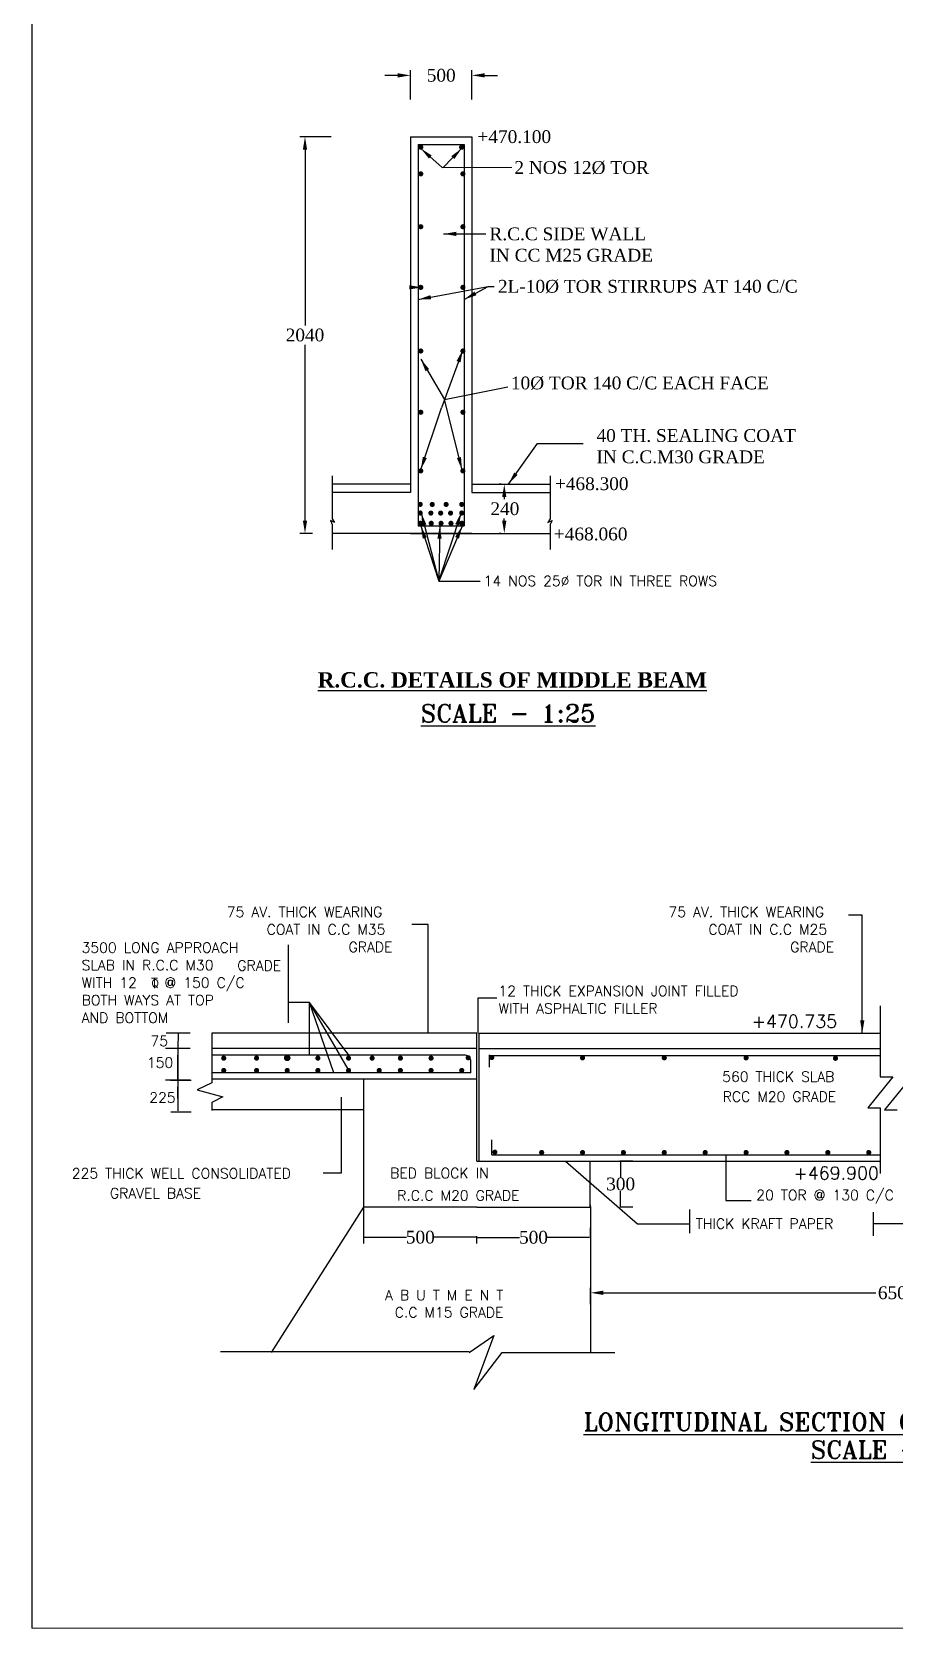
# Model space of a CAD drawing. Header units: millimetres. Extents: x 80 to 6605, y -565 to 2491.
# Drawn here: x 5589.1 to 5758, y -564.6 to -252.3 of the extents above; entities that cross this region are included whole.
import ezdxf

# ---------------------------------------------------------------- set-up
doc = ezdxf.new("R2010")
doc.units = ezdxf.units.MM
doc.layers.add('border', color=7, linetype='Continuous')
doc.styles.add('ROMANS', font='romans.shx', dxfattribs={"height": 2.5})
doc.styles.add('ROMANT', font='romant')
doc.styles.add('SIMPLEX', font='simplex.shx')
doc.styles.get("Standard").update_dxf_attribs({"font": 'times.ttf', "height": 2.5})
doc.styles.add('TNR_2.5', font='times.ttf', dxfattribs={"height": 2.5})
doc.dimstyles.new('ISO-25', dxfattribs={"dimtxt": 2.5, "dimasz": 2.5, "dimexe": 1.25, "dimexo": 0.625, "dimtad": 1, "dimlfac": 25, "dimtxsty": 'Standard', "dimcen": 2.5, "dimadec": 0, "dimazin": 0, "dimtfac": 1, "dimtmove": 0, "dimatfit": 3, "dimfxl": 1, "dimarcsym": 0})
doc.dimstyles.get("Standard").update_dxf_attribs({"dimtxt": 0.18, "dimasz": 0.18, "dimexe": 0.18, "dimexo": 0.0625, "dimgap": 0.09, "dimtad": 0, "dimtih": 1, "dimtoh": 1, "dimdec": 4, "dimzin": 0, "dimdsep": 46, "dimtxsty": 'Standard', "dimcen": 0.09, "dimadec": 0, "dimazin": 0, "dimtfac": 1, "dimtdec": 4, "dimtofl": 0, "dimtmove": 0, "dimatfit": 3, "dimfxl": 1, "dimtolj": 1, "dimtzin": 0, "dimarcsym": 0})
doc.dimstyles.new('STYLE_ESH', dxfattribs={"dimtxt": 2.5, "dimasz": 2.5, "dimexe": 1, "dimexo": 0.625, "dimtad": 0, "dimtih": 1, "dimtoh": 1, "dimdec": 0, "dimlfac": 100, "dimzin": 9, "dimdsep": 46, "dimtxsty": 'TNR_2.5', "dimcen": 2.5, "dimadec": 0, "dimazin": 2, "dimtfac": 1, "dimtdec": 0, "dimtofl": 0, "dimtmove": 2, "dimatfit": 3, "dimfxl": 1, "dimarcsym": 0})

# ---------------------------------------------------------------- blocks, each defined once
blk = doc.blocks.new('*D160')
at = {"color": 0, "lineweight": -2, "transparency": 16777216}
for p, q in [((5698.33, -486.25), (5698.33, -488.31)), ((5676.18, -488.14), (5676.18, -488.31)), ((5676.36, -488.13), (5684.55, -488.13)), ((5698.15, -488.13), (5689.96, -488.13))]:
    blk.add_line(p, q, dxfattribs=at)
at = {"color": 0, "transparency": 16777216}
for points in [[(5676.36, -488.1), (5676.36, -488.16), (5676.18, -488.13)], [(5698.15, -488.1), (5698.15, -488.16), (5698.33, -488.13)]]:
    blk.add_solid(points, dxfattribs=at)
at = {"layer": 'Defpoints', "color": 0, "transparency": 16777216}
for p in [(5698.33, -486.19), (5676.18, -488.07), (5698.33, -488.13)]:
    blk.add_point(p, dxfattribs=at)
at = {"color": 0, "transparency": 16777216, "insert": (5687.26, -488.13), "char_height": 2.5, "attachment_point": 5}
blk.add_mtext('\\A1;500', dxfattribs=at)
blk = doc.blocks.new('*D161')
at = {"color": 0, "lineweight": -2, "transparency": 16777216}
for p, q in [((5654.04, -489.32), (5654.04, -487.92)), ((5654.22, -488.1), (5662.4, -488.1)), ((5676, -488.1), (5667.81, -488.1)), ((5676.18, -489.32), (5676.18, -487.92))]:
    blk.add_line(p, q, dxfattribs=at)
at = {"color": 0, "transparency": 16777216}
for points in [[(5654.22, -488.07), (5654.22, -488.13), (5654.04, -488.1)], [(5676, -488.07), (5676, -488.13), (5676.18, -488.1)]]:
    blk.add_solid(points, dxfattribs=at)
at = {"layer": 'Defpoints', "color": 0, "transparency": 16777216}
for p in [(5654.04, -488.1), (5654.04, -489.38), (5676.18, -489.38)]:
    blk.add_point(p, dxfattribs=at)
at = {"color": 0, "transparency": 16777216, "insert": (5665.11, -488.1), "char_height": 2.5, "attachment_point": 5}
blk.add_mtext('\\A1;500', dxfattribs=at)
blk = doc.blocks.new('*D162')
at = {"color": 0, "lineweight": -2, "transparency": 16777216}
for p, q in [((5706.72, -473.2), (5704.13, -473.2)), ((5704.31, -473.38), (5704.31, -476.33)), ((5704.31, -482.02), (5704.31, -479.06)), ((5706.72, -482.2), (5704.13, -482.2))]:
    blk.add_line(p, q, dxfattribs=at)
at = {"color": 0, "transparency": 16777216}
for points in [[(5704.28, -473.38), (5704.34, -473.38), (5704.31, -473.2)], [(5704.28, -482.02), (5704.34, -482.02), (5704.31, -482.2)]]:
    blk.add_solid(points, dxfattribs=at)
at = {"layer": 'Defpoints', "color": 0, "transparency": 16777216}
for p in [(5704.31, -473.2), (5706.78, -473.2), (5706.78, -482.2)]:
    blk.add_point(p, dxfattribs=at)
at = {"color": 0, "transparency": 16777216, "insert": (5704.31, -477.7), "char_height": 2.5, "attachment_point": 5}
blk.add_mtext('\\A1;300', dxfattribs=at)
blk = doc.blocks.new('*D261')
at = {"color": 0, "lineweight": -2, "transparency": 16777216}
for p, q in [((5647.7, -272.8), (5641.55, -272.8)), ((5642.55, -275.3), (5642.55, -309.7)), ((5642.55, -347.9), (5642.55, -313.49)), ((5644, -350.4), (5641.55, -350.4))]:
    blk.add_line(p, q, dxfattribs=at)
at = {"color": 0, "transparency": 16777216}
for points in [[(5642.13, -275.3), (5642.96, -275.3), (5642.55, -272.8)], [(5642.13, -347.9), (5642.96, -347.9), (5642.55, -350.4)]]:
    blk.add_solid(points, dxfattribs=at)
at = {"layer": 'Defpoints', "color": 0, "transparency": 16777216}
for p in [(5648.32, -272.8), (5642.55, -350.4), (5644.62, -350.4)]:
    blk.add_point(p, dxfattribs=at)
at = {"color": 0, "transparency": 16777216, "insert": (5642.55, -311.6), "char_height": 2.5, "attachment_point": 5, "style": 'TNR_2.5'}
blk.add_mtext('2040', dxfattribs=at)
blk = doc.blocks.new('*D260')
at = {"color": 0, "lineweight": -2, "transparency": 16777216}
for p, q in [((5680.92, -340.8), (5680.54, -340.8)), ((5681.54, -343.3), (5681.54, -343.69)), ((5681.54, -347.9), (5681.54, -347.49)), ((5680.92, -350.4), (5680.54, -350.4))]:
    blk.add_line(p, q, dxfattribs=at)
at = {"color": 0, "transparency": 16777216}
for points in [[(5681.12, -343.3), (5681.96, -343.3), (5681.54, -340.8)], [(5681.12, -347.9), (5681.96, -347.9), (5681.54, -350.4)]]:
    blk.add_solid(points, dxfattribs=at)
at = {"layer": 'Defpoints', "color": 0, "transparency": 16777216}
for p in [(5681.54, -340.8), (5681.54, -350.4), (5681.54, -350.4)]:
    blk.add_point(p, dxfattribs=at)
at = {"color": 0, "transparency": 16777216, "insert": (5681.66, -345.59), "char_height": 2.5, "attachment_point": 5, "style": 'TNR_2.5'}
blk.add_mtext('240', dxfattribs=at)
blk = doc.blocks.new('*D259')
at = {"color": 0, "lineweight": -2, "transparency": 16777216}
for p, q in [((5660.7, -260.79), (5658.2, -260.79)), ((5663.2, -265.5), (5663.2, -259.79)), ((5675.2, -265.5), (5675.2, -259.79)), ((5677.7, -260.79), (5680.2, -260.79))]:
    blk.add_line(p, q, dxfattribs=at)
at = {"color": 0, "transparency": 16777216}
for points in [[(5660.7, -260.37), (5660.7, -261.21), (5663.2, -260.79)], [(5677.7, -260.37), (5677.7, -261.21), (5675.2, -260.79)]]:
    blk.add_solid(points, dxfattribs=at)
at = {"layer": 'Defpoints', "color": 0, "transparency": 16777216}
for p in [(5675.2, -260.79), (5663.2, -266.12), (5675.2, -266.12)]:
    blk.add_point(p, dxfattribs=at)
at = {"color": 0, "transparency": 16777216, "insert": (5669.2, -260.79), "char_height": 2.5, "attachment_point": 5, "style": 'TNR_2.5'}
blk.add_mtext('500', dxfattribs=at)
blk = doc.blocks.new('*D270')
at = {"color": 0, "lineweight": -2, "transparency": 16777216}
for p, q in [((5698.42, -501.2), (5698.42, -497.98)), ((5700.92, -498.98), (5754.25, -498.98)), ((5815.92, -498.98), (5762.59, -498.98)), ((5818.42, -501.2), (5818.42, -497.98))]:
    blk.add_line(p, q, dxfattribs=at)
at = {"color": 0, "transparency": 16777216}
for points in [[(5700.92, -498.56), (5700.92, -499.4), (5698.42, -498.98)], [(5815.92, -498.56), (5815.92, -499.4), (5818.42, -498.98)]]:
    blk.add_solid(points, dxfattribs=at)
at = {"layer": 'Defpoints', "color": 0, "transparency": 16777216}
for p in [(5818.42, -498.98), (5698.42, -501.83), (5818.42, -501.83)]:
    blk.add_point(p, dxfattribs=at)
at = {"color": 0, "transparency": 16777216, "insert": (5758.42, -498.98), "char_height": 2.5, "attachment_point": 5, "style": 'TNR_2.5'}
blk.add_mtext('6500', dxfattribs=at)

msp = doc.modelspace()

# ---------------------------------------------------------------- linework, layer by layer
at = {"color": 0}
for p, q in [((5589.115, 25.4283), (5589.115, -564.5717)), ((5663.1971, -272.79795), (5663.1971, -342.39795)), ((5663.1971, -272.79795), (5675.1971, -272.79795)), ((5664.6971, -274.29795), (5664.6971, -348.89795)), ((5664.6971, -274.29795), (5673.6971, -274.29795)), ((5673.6971, -274.29795), (5673.6971, -348.89795)), ((5675.1971, -272.79795), (5675.1971, -342.39795)), ((5647.8939, -339.11695), (5647.8939, -347.56319)), ((5690.50029, -339.11695), (5690.50029, -347.56319)), ((5663.1971, -340.79795), (5647.8939, -340.79795)), ((5663.1971, -342.39795), (5647.8939, -342.39795)), ((5675.1971, -340.79795), (5690.50029, -340.79795)), ((5675.1971, -342.39795), (5690.50029, -342.39795)), ((5647.50556, -347.89785), (5647.85933, -348.67534)), ((5648.31924, -348.2866), (5647.50556, -347.89785)), ((5647.85933, -348.67534), (5647.85933, -353.56971)), ((5647.8939, -347.56319), (5648.31924, -348.2866)), ((5664.6971, -348.89795), (5673.6971, -348.89795)), ((5690.50029, -347.56319), (5690.07495, -348.2866)), ((5690.07495, -348.2866), (5690.88863, -347.89785)), ((5690.88863, -347.89785), (5690.53486, -348.67534)), ((5690.53486, -348.67534), (5690.53486, -353.56971)), ((5675.1971, -350.39795), (5647.85933, -350.39795)), ((5663.1971, -350.39795), (5690.53486, -350.39795)), ((5639.28872, -446.13876), (5639.28872, -430.88048)), ((5755.11825, -442.82941), (5755.11825, -456.74483)), ((5620.06342, -448.1824), (5615.40217, -448.1824)), ((5617.7328, -448.1824), (5617.64309, -451.1824)), ((5624.29084, -448.1824), (5624.29084, -457.89351)), ((5676.17747, -448.1824), (5624.29084, -448.1824)), ((5676.17747, -473.19563), (5676.17747, -448.1824)), ((5676.65747, -473.19563), (5676.65747, -448.19563)), ((5676.65747, -448.19563), (5755.11825, -448.19563)), ((5620.06342, -451.1824), (5615.22276, -451.1824)), ((5617.64309, -451.1824), (5617.64309, -457.1706)), ((5676.17747, -451.1824), (5624.29084, -451.1824)), ((5673.97747, -452.51605), (5624.29084, -452.51605)), ((5676.65747, -451.19563), (5755.11825, -451.19563)), ((5678.62801, -454.86237), (5678.62801, -452.40083)), ((5678.65747, -452.54207), (5755.11825, -452.54207)), ((5674.97747, -455.9706), (5674.97747, -453.51605)), ((5620.11023, -457.37411), (5615.26957, -457.37411)), ((5616.25948, -457.37026), (5620.25717, -457.37026)), ((5624.29084, -457.89351), (5621.47418, -459.27132)), ((5674.97747, -455.9706), (5624.29084, -455.9706)), ((5676.17747, -457.1706), (5624.29084, -457.1706)), ((5654.03622, -489.3208), (5654.03622, -457.1706)), ((5757.60137, -456.74483), (5752.65274, -462.78742)), ((5755.11825, -456.74483), (5757.60137, -456.74483)), ((5760.90045, -457.11105), (5755.95183, -463.15364)), ((5621.47418, -459.27132), (5626.48752, -460.60776)), ((5626.48752, -460.60776), (5624.29084, -461.77643)), ((5624.29084, -461.77643), (5624.29084, -463.27949)), ((5616.30629, -463.56197), (5620.30398, -463.56197)), ((5654.03622, -463.1706), (5624.29084, -463.1706)), ((5752.65274, -462.78742), (5755.11825, -462.78742)), ((5755.11825, -462.78742), (5755.11825, -475.60504)), ((5755.95183, -463.15364), (5758.41733, -463.15364)), ((5679.12216, -471.99563), (5679.12216, -469.05977)), ((5676.17747, -473.19563), (5755.11825, -473.19563)), ((5676.65747, -473.19563), (5755.11825, -473.19563)), ((5679.12216, -471.99563), (5755.11825, -471.99563)), ((5698.33374, -482.19563), (5698.33374, -473.19563)), ((5653.98967, -482.19563), (5635.92261, -510.67508)), ((5676.17747, -482.19563), (5654.03622, -482.19563)), ((5676.17747, -482.19563), (5698.41733, -482.19563)), ((5717.87053, -487.31675), (5717.87053, -482.70568)), ((5753.7885, -487.82078), (5753.7885, -483.20971)), ((5674.63923, -510.67508), (5679.51424, -507.31964)), ((5679.51424, -507.31964), (5675.61423, -517.91725)), ((5626.02375, -510.44159), (5674.63923, -510.44159)), ((5675.61423, -517.91725), (5681.13925, -510.67508)), ((5681.13925, -510.67508), (5703.20434, -510.67508))]:
    msp.add_line(p, q, dxfattribs=at)
at = {"color": 0, "ltscale": 0.5}
for p, q in [((5668.70759, -359.71848), (5676.79222, -359.71848)), ((5698.41733, -482.19563), (5698.41733, -510.67508))]:
    msp.add_line(p, q, dxfattribs=at)
at = {"color": 0, "const_width": 0.5}
for points in [[(5665.20573, -275.10201, 1), (5665.20573, -274.60201, 1)], [(5673.19872, -275.10201, 1), (5673.19872, -274.60201, 1)], [(5665.20573, -280.30808, 1), (5665.20573, -279.80808, 1)], [(5673.4471, -280.30808, 1), (5673.4471, -279.80808, 1)], [(5665.20573, -290.64818, 1), (5665.20573, -290.14818, 1)], [(5673.4471, -290.64818, 1), (5673.4471, -290.14818, 1)], [(5665.20573, -302.51524, 1), (5665.20573, -302.01524, 1)], [(5673.4471, -302.51524, 1), (5673.4471, -302.01524, 1)], [(5665.20573, -314.96797, 1), (5665.20573, -314.46797, 1)], [(5673.4471, -314.96797, 1), (5673.4471, -314.46797, 1)], [(5665.20573, -326.9572, 1), (5665.20573, -326.4572, 1)], [(5673.4471, -326.9572, 1), (5673.4471, -326.4572, 1)], [(5665.20573, -338.41826, 1), (5665.20573, -337.91826, 1)], [(5673.4471, -338.41826, 1), (5673.4471, -337.91826, 1)], [(5665.09702, -344.97482, 1), (5665.09702, -344.47482, 1)], [(5665.09702, -346.66516, 1), (5665.09702, -346.16516, 1)], [(5667.17159, -346.67873, 1), (5667.17159, -346.17873, 1)], [(5667.45257, -344.98839, 1), (5667.45257, -344.48839, 1)], [(5669.09393, -346.67873, 1), (5669.09393, -346.17873, 1)], [(5670.15707, -344.98839, 1), (5670.15707, -344.48839, 1)], [(5671.03035, -346.67873, 1), (5671.03035, -346.17873, 1)], [(5673.21487, -344.97482, 1), (5673.21487, -344.47482, 1)], [(5673.21487, -346.66516, 1), (5673.21487, -346.16516, 1)], [(5665.17664, -348.66403, 1), (5665.17664, -348.16403, 1)], [(5667.25121, -348.6776, 1), (5667.25121, -348.1776, 1)], [(5669.17355, -348.6776, 1), (5669.17355, -348.1776, 1)], [(5671.10997, -348.6776, 1), (5671.10997, -348.1776, 1)], [(5673.24586, -348.6776, 1), (5673.24586, -348.1776, 1)], [(5626.39384, -453.06895, 1), (5626.89384, -453.06895, 1)], [(5632.82049, -453.06783, 1), (5633.32049, -453.06783, 1)], [(5638.82049, -453.06783, 1), (5639.32049, -453.06783, 1)], [(5644.82049, -453.06783, 1), (5645.32049, -453.06783, 1)], [(5650.82049, -453.06783, 1), (5651.32049, -453.06783, 1)], [(5655.43177, -453.06783, 1), (5655.93177, -453.06783, 1)], [(5660.96174, -453.06783, 1), (5661.46174, -453.06783, 1)], [(5666.96174, -453.06783, 1), (5667.46174, -453.06783, 1)], [(5674.22922, -452.99333, 1), (5674.72922, -452.99333, 1)], [(5678.84284, -452.94772, 1), (5679.34284, -452.94772, 1)], [(5696.60204, -453.01282, 1), (5697.10204, -453.01282, 1)], [(5712.60204, -453.01282, 1), (5713.10204, -453.01282, 1)], [(5728.60204, -453.01282, 1), (5729.10204, -453.01282, 1)], [(5746.09581, -453.10047, 1), (5746.59581, -453.10047, 1)], [(5626.39384, -455.4706, 1), (5626.89384, -455.4706, 1)], [(5632.82049, -455.46947, 1), (5633.32049, -455.46947, 1)], [(5638.82049, -455.46947, 1), (5639.32049, -455.46947, 1)], [(5644.82049, -455.46947, 1), (5645.32049, -455.46947, 1)], [(5650.82049, -455.46947, 1), (5651.32049, -455.46947, 1)], [(5656.82049, -455.46947, 1), (5657.32049, -455.46947, 1)], [(5660.96174, -455.46947, 1), (5661.46174, -455.46947, 1)], [(5666.96174, -455.46947, 1), (5667.46174, -455.46947, 1)], [(5672.96174, -455.46947, 1), (5673.46174, -455.46947, 1)], [(5679.44765, -471.46282, 1), (5679.94765, -471.46282, 1)], [(5688.60204, -471.52792, 1), (5689.10204, -471.52792, 1)], [(5696.60204, -471.52792, 1), (5697.10204, -471.52792, 1)], [(5704.60204, -471.52792, 1), (5705.10204, -471.52792, 1)], [(5712.60204, -471.52792, 1), (5713.10204, -471.52792, 1)], [(5720.60204, -471.52792, 1), (5721.10204, -471.52792, 1)], [(5728.60204, -471.52792, 1), (5729.10204, -471.52792, 1)], [(5736.60204, -471.52792, 1), (5737.10204, -471.52792, 1)], [(5744.60204, -471.52792, 1), (5745.10204, -471.52792, 1)], [(5752.60204, -471.52792, 1), (5753.10204, -471.52792, 1)]]:
    msp.add_lwpolyline(points, format="xyb", close=True, dxfattribs=at)
at = {"color": 0}
msp.add_circle((5639.0757, -453.05673), 0.49988, dxfattribs=at)
for centre, start, end in [((5673.97747, -453.51605), 0, 90), ((5699.33374, -481.77616), 180, 197.4415508)]:
    msp.add_arc(centre, 1, start, end, dxfattribs=at)
at = {"layer": 'border', "color": 0, "lineweight": 5}
for p, q in [((5589.115, 35.4283), (5589.115, -564.5717)), ((5589.115, -564.5717), (6449.115, -564.5717))]:
    msp.add_line(p, q, dxfattribs=at)

# ---------------------------------------------------------------- texts
at = {"color": 0}
for s, height, style, p in [('%%USCALE - 1:25', 3.5, 'ROMANT', (5665.19234, -387.35295)), ('75 AV. THICK WEARING', 2, 'SIMPLEX', (5627.24965, -425.45219)), ('75 AV. THICK WEARING', 2, 'SIMPLEX', (5713.67735, -425.45219)), ('COAT IN C.C M35', 2, 'SIMPLEX', (5635.04967, -428.88076)), ('COAT IN C.C M25', 2, 'SIMPLEX', (5721.47737, -428.88076)), ('3500 LONG APPROACH', 2, 'SIMPLEX', (5598.83884, -432.44594)), ('GRADE', 2, 'SIMPLEX', (5651.06095, -432.32718)), ('GRADE', 2, 'SIMPLEX', (5737.48865, -432.32718)), ('SLAB IN R.C.C M30', 2, 'SIMPLEX', (5598.83884, -435.87451)), ('GRADE', 2, 'SIMPLEX', (5629.30889, -435.95447)), ('WITH 12   @ 150 C/C', 2, 'SIMPLEX', (5598.83884, -439.30308)), ('T ', 2, 'SIMPLEX', (5612.41708, -439.3864)), ('Q', 1.5, 'SIMPLEX', (5612.51919, -439.162)), ('12 THICK EXPANSION JOINT FILLED', 2, 'SIMPLEX', (5680.40573, -440.92167)), ('BOTH WAYS AT TOP', 2, 'SIMPLEX', (5598.83884, -442.73165)), ('WITH ASPHALTIC FILLER', 2, 'SIMPLEX', (5680.40573, -444.35024)), ('AND BOTTOM', 2, 'SIMPLEX', (5598.83884, -446.16022)), ('+470.735', 2.5, 'ROMANS', (5729.96357, -447.10909)), ('75', 2, 'SIMPLEX', (5612.31812, -450.6932)), ('150', 2, 'SIMPLEX', (5611.61534, -454.9325)), ('560 THICK SLAB', 2, 'SIMPLEX', (5724.19083, -457.68986)), ('225', 2, 'SIMPLEX', (5612.07929, -461.77643)), ('RCC M20 GRADE', 2, 'SIMPLEX', (5724.27958, -461.59878)), ('225 THICK WELL CONSOLIDATED', 2, 'SIMPLEX', (5596.92469, -476.60642)), ('BED BLOCK IN ', 2, 'SIMPLEX', (5659.21897, -476.55115)), ('+469.900', 2.5, 'ROMANS', (5738.13516, -476.80834)), ('GRAVEL BASE', 2, 'SIMPLEX', (5604.37952, -480.49554)), (' R.C.C M20 GRADE', 2, 'SIMPLEX', (5659.21897, -480.93395)), ('20 TOR @ 130 C/C', 2, 'SIMPLEX', (5730.85253, -480.85065)), ('THICK KRAFT PAPER', 2, 'SIMPLEX', (5719.01603, -486.44989)), ('A B U T M E N T', 2, 'SIMPLEX', (5658.20663, -500.43576)), ('C.C M15 GRADE', 2, 'SIMPLEX', (5660.10696, -503.80188)), ('%%ULONGITUDINAL SECTION OF S.L.B. DECK SLAB', 3.5, 'ROMANT', (5697.0452, -525.96993)), ('%%USCALE - 1:25', 3.5, 'ROMANT', (5741.51637, -531.41248))]:
    msp.add_text(s, height=height, dxfattribs=dict(at, style=style)).set_placement(p)
at = {"color": 0, "char_height": 2.5, "attachment_point": 1}
for s, insert, width in [('+470.100', (5676.30299, -271.53233), 26.0851), ('2 NOS 12%%C TOR', (5683.51725, -277.56455), 26.0851), ('R.C.C SIDE WALL \\PIN CC M25 GRADE', (5678.64936, -290.55392), 44.8520478), ('2L-10%%C TOR STIRRUPS AT 140 C/C ', (5680.30212, -300.80672), 90.9920635), ('10%%C TOR 140 C/C EACH FACE ', (5682.83971, -319.71969), 112.5587955), ('40 TH. SEALING COAT\\PIN C.C.M30 GRADE ', (5699.58515, -330.0064), 90.9920635), ('+468.300', (5691.45199, -339.43338), 26.0851), ('+468.060', (5691.24275, -349.26379), 26.0851)]:
    msp.add_mtext(s, dxfattribs=dict(at, insert=insert, width=width))
at = {"color": 0, "insert": (5677.49895, -358.70988), "char_height": 2, "attachment_point": 1, "style": 'SIMPLEX'}
msp.add_mtext('14 NOS 25%%C TOR IN THREE ROWS', dxfattribs=at)
at = {"color": 0, "insert": (5645.03408, -377.55657), "char_height": 3, "attachment_point": 1}
msp.add_mtext('{\\fTimes New Roman|b1|i0|c0|p18;\\LR.C.C. DETAILS OF MIDDLE BEAM}', dxfattribs=at)

# ---------------------------------------------------------------- dimensions: what is measured, and where the dimension line sits
at = {"color": 0}
for base, p1, p2, text, picture, middle in [((5675.1971, -260.79155), (5663.1971, -266.12372), (5675.1971, -266.12372), '500', '*D259', (5669.1971, -260.79155)), ((5818.41733, -498.9796), (5698.41733, -501.827), (5818.41733, -501.827), '6500', '*D270', (5758.41733, -498.9796))]:
    dim = msp.add_linear_dim(base=base, p1=p1, p2=p2, text=text, dimstyle='STYLE_ESH', dxfattribs=at)
    dim.commit()
    dim.dimension.update_dxf_attribs({"geometry": picture, "text_midpoint": middle})
dim = msp.add_linear_dim(base=(5642.54711, -350.39795), p1=(5648.32002, -272.79795), p2=(5644.62106, -350.39795), angle=90, text='2040', dimstyle='STYLE_ESH', dxfattribs=at)
dim.commit()
dim.dimension.update_dxf_attribs({"geometry": '*D261', "text_midpoint": (5642.54711, -311.59795)})
dim = msp.add_linear_dim(base=(5681.54017, -350.39795), p1=(5681.54017, -340.79795), p2=(5681.54017, -350.39795), angle=90, text='240', dimstyle='STYLE_ESH', dxfattribs=at)
dim.commit()
dim.dimension.update_dxf_attribs({"geometry": '*D260', "text_midpoint": (5681.66247, -345.58947), "dimtype": 160})
dim = msp.add_linear_dim(base=(5704.31449, -473.19563), p1=(5706.78165, -482.19563), p2=(5706.78165, -473.19563), angle=90, text='300', dimstyle='Standard', override={"dimscale": 1}, dxfattribs=at)
dim.commit()
dim.dimension.update_dxf_attribs({"geometry": '*D162', "text_midpoint": (5704.31449, -477.69563)})
for base, p1, p2, picture, middle in [((5654.03622, -488.09763), (5676.17747, -489.3833), (5654.03622, -489.3833), '*D161', (5665.10685, -488.09763)), ((5698.33374, -488.1333), (5676.17747, -488.0744), (5698.33374, -486.19168), '*D160', (5687.25561, -488.1333))]:
    dim = msp.add_linear_dim(base=base, p1=p1, p2=p2, text='500', dimstyle='Standard', override={"dimscale": 1}, dxfattribs=at)
    dim.commit()
    dim.dimension.update_dxf_attribs({"geometry": picture, "text_midpoint": middle})

# ---------------------------------------------------------------- leaders
for points in [[(5665.20573, -275.10201), (5669.41414, -278.83603), (5683.03633, -278.75918)], [(5673.19872, -275.10201), (5669.57938, -278.8351)], [(5669.65103, -291.80392), (5677.92958, -291.80392)], [(5665.28164, -346.34872), (5668.70759, -359.71848)], [(5673.10513, -346.34872), (5668.70759, -359.62877)], [(5665.20838, -348.9246), (5668.70759, -359.71848)], [(5668.91779, -348.91542), (5668.70759, -359.62877)], [(5673.28889, -348.95509), (5668.70759, -359.71848)]]:
    msp.add_leader(points, dimstyle='STYLE_ESH', dxfattribs=at)
for points, dimstyle, override in [([(5665.45573, -302.26524), (5664.80397, -302.26524)], 'STYLE_ESH', {"dimgap": 0.625, "dimtad": 0}), ([(5664.6971, -304.64797), (5678.41446, -302.09359)], 'STYLE_ESH', {"dimgap": 0.625, "dimtad": 0}), ([(5673.6971, -304.63702), (5678.41446, -302.09359), (5679.5341, -302.09359)], 'STYLE_ESH', {"dimgap": 0.625, "dimtad": 0}), ([(5673.4471, -314.46797), (5669.25509, -325.84989)], 'STYLE_ESH', {"dimgap": 0.625, "dimtad": 0}), ([(5665.20573, -316.30808), (5669.86327, -324.19859), (5682.20653, -321.7397)], 'STYLE_ESH', {"dimgap": 0.625, "dimtad": 0}), ([(5673.27393, -337.98795), (5669.86327, -324.19859)], 'STYLE_ESH', {"dimgap": 0.625, "dimtad": 0}), ([(5665.20573, -337.91826), (5669.25509, -325.84989)], 'STYLE_ESH', {"dimgap": 0.625, "dimtad": 0}), ([(5666.67173, -448.1824), (5666.67173, -426.9337), (5663.47874, -426.9337)], 'Standard', {"dimscale": 1}), ([(5751.58343, -448.19563), (5751.58343, -425.07623), (5748.90525, -425.07623)], 'STYLE_ESH', {"dimgap": 0.625, "dimtad": 0}), ([(5643.45497, -452.47434), (5643.45497, -442.19908), (5639.28872, -442.19908)], 'Standard', {"dimscale": 1}), ([(5648.21121, -455.9706), (5643.45497, -442.19908)], 'Standard', {"dimscale": 1}), ([(5651.13419, -452.51605), (5643.45497, -442.19908)], 'Standard', {"dimscale": 1}), ([(5650.97988, -455.23647), (5643.45497, -442.19908)], 'Standard', {"dimscale": 1}), ([(5676.4002, -448.1824), (5676.4002, -441.29598), (5680.11561, -441.29598)], 'Standard', {"dimscale": 1}), ([(5617.64309, -451.1824), (5617.64309, -455.20737)], 'Standard', {"dimscale": 1}), ([(5617.65467, -457.1706), (5617.64309, -452.49985)], 'Standard', {"dimscale": 1}), ([(5617.6899, -457.37411), (5617.6899, -461.39907)], 'Standard', {"dimscale": 1}), ([(5617.70148, -463.36231), (5617.6899, -458.69156)], 'Standard', {"dimscale": 1}), ([(5649.621, -460.72249), (5649.621, -475.57103), (5646.12197, -475.57103)], 'Standard', {"dimscale": 1}), ([(5693.51009, -473.19563), (5707.63617, -485.51524), (5717.87053, -485.51524)], 'Standard', {"dimscale": 1}), ([(5724.87592, -471.99563), (5724.87592, -480.89048), (5729.83518, -480.89048)], 'Standard', {"dimscale": 1}), ([(5823.24098, -473.19563), (5809.11491, -485.51524), (5753.7885, -485.51524)], 'Standard', {"dimscale": 1})]:
    msp.add_leader(points, dimstyle=dimstyle, override=override, dxfattribs=at)
at = {"color": 0, "ltscale": 0.5}
msp.add_leader([(5682.37144, -340.76266), (5688.01884, -332.81801), (5697.00332, -332.81801)], dimstyle='ISO-25', override={"dimgap": 0.625, "dimtad": 0}, dxfattribs=at)

doc.saveas('drawing.dxf')
